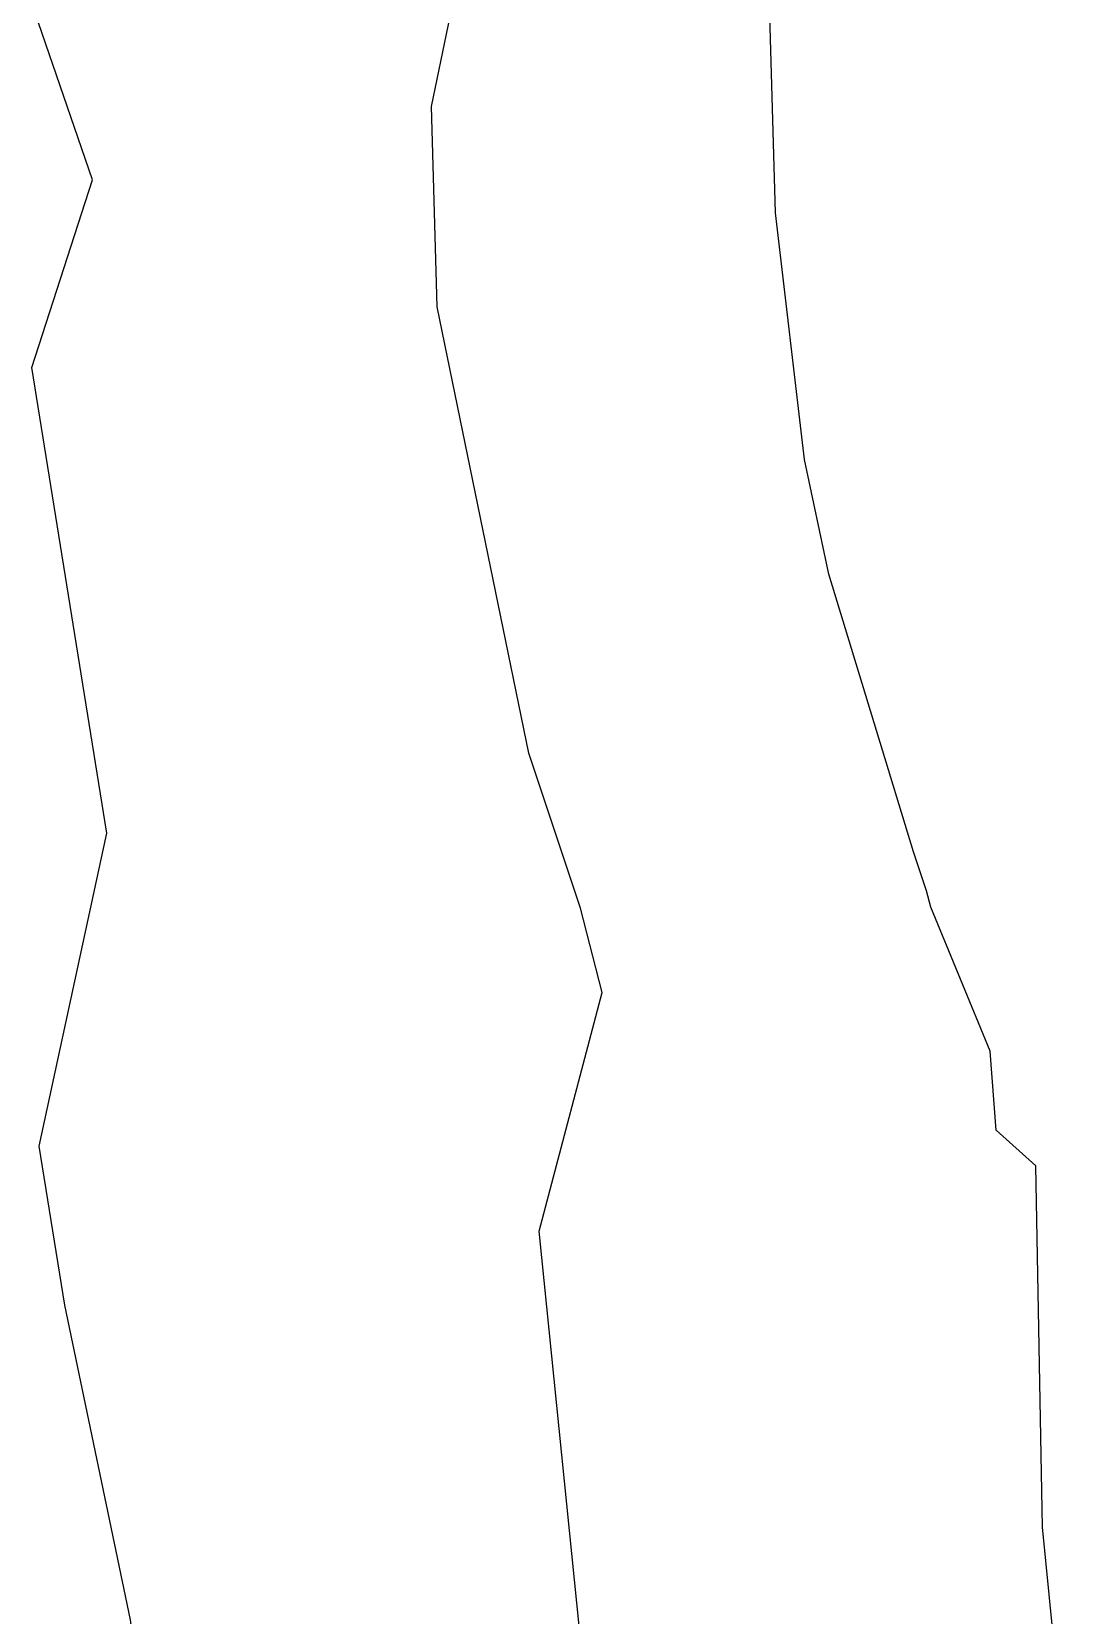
# Model space of a CAD drawing. Header units: metres. Extents: x 729358 to 732680, y 1423022 to 1426117.
# Drawn here: x 731049.6 to 731106.6, y 1425344.6 to 1425431.2 of the extents above; entities that cross this region are included whole.
import ezdxf

# ---------------------------------------------------------------- set-up
doc = ezdxf.new("R2010")
doc.units = ezdxf.units.M
doc.header["$MEASUREMENT"] = 0
doc.layers.add('HR36 IE-Exi_Xref$0$CONTOUR', color=8, linetype='Continuous')
doc.layers.add('HR36 IE-Exi_Xref$0$CONTOURINDEX', color=10, linetype='Continuous')

msp = doc.modelspace()

# ---------------------------------------------------------------- linework, layer by layer
at = {"layer": 'HR36 IE-Exi_Xref$0$CONTOUR', "flags": 128}
for points, elevation in [([(731050.192, 1425228.38), (731050.153, 1425233.582), (731052.983, 1425241.19), (731054.755, 1425248.439), (731054.178, 1425273.682), (731058.108, 1425285.368), (731050.942, 1425309.898), (731050.724, 1425316.283), (731055.691, 1425339.097), (731054.994, 1425344.348), (731051.414, 1425361.557), (731050.01, 1425370.24), (731053.711, 1425387.354), (731049.601, 1425412.798), (731052.921, 1425423.06), (731049.782, 1425432.235), (731050.62, 1425444.801), (731050.978, 1425460.778)], 75), ([(731106.637, 1425331.38), (731104.844, 1425349.405), (731104.473, 1425369.158), (731102.305, 1425371.119), (731101.977, 1425375.433), (731098.735, 1425383.301), (731098.501, 1425384.204), (731097.794, 1425386.327), (731093.157, 1425401.507), (731091.833, 1425407.768), (731090.245, 1425421.252), (731089.867, 1425434.589)], 73)]:
    msp.add_lwpolyline(points, dxfattribs=dict(at, elevation=elevation))
at = {"layer": 'HR36 IE-Exi_Xref$0$CONTOURINDEX', "elevation": 74, "flags": 128}
msp.add_lwpolyline([(731067.03, 1425224.656), (731066.957, 1425234.406), (731067.543, 1425235.98), (731072.164, 1425254.884), (731071.962, 1425263.735), (731078.784, 1425284.02), (731076.014, 1425293.501), (731075.148, 1425318.833), (731076.394, 1425324.557), (731075.089, 1425334.385), (731079.81, 1425341.144), (731077.329, 1425365.602), (731080.786, 1425378.631), (731079.588, 1425383.253), (731076.763, 1425391.726), (731071.761, 1425416.12), (731071.45, 1425427.076), (731075.795, 1425448.012), (731076.924, 1425449.713), (731075.573, 1425451.87), (731071.534, 1425468.215)], dxfattribs=at)

doc.saveas('drawing.dxf')
